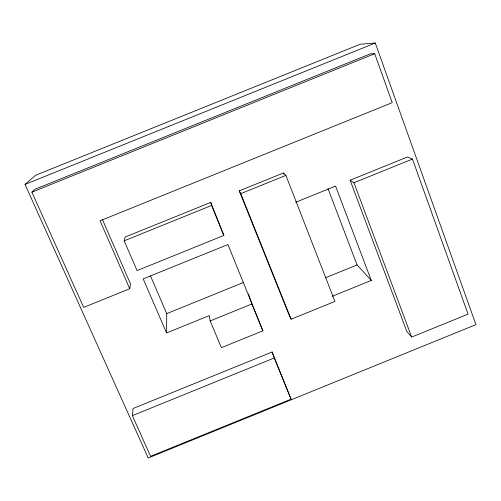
<?xml version="1.0" encoding="UTF-8"?>
<svg xmlns="http://www.w3.org/2000/svg" width="501" height="501" viewBox="0 0 501 501"><rect width="100%" height="100%" fill="white"/><g stroke="black" fill="none" stroke-linecap="round" stroke-linejoin="round"><path stroke-width="0.75" d="M166.576 332.94L143.198 278.875L227.942 244.551L262.887 330.823L221.392 347.669L210.144 320.928L209.299 315.605L166.576 332.94L166.733 313.62L150.532 275.976M132.333 415.655L133.066 408.49L272.106 351.996L291.075 399.178L150.607 456.323L132.333 415.655L274.229 357.99L272.106 351.996M129.728 288.739L100.062 220.791L392.233 102.642L374.698 53.713L370.339 53.845L34.782 189.353L31.876 192.165L83.673 307.395L129.728 288.739L130.536 284.011L102.442 219.563M124.185 240.824L125.118 237.054L210.714 202.417L223.872 235.439L137.074 270.59L124.185 240.824L211.604 205.454L210.714 202.417M25.05 184.431L35.615 175.262L360.138 44.251L375.274 43.023L475.95 324.629L148.208 457.977L25.05 184.431L375.274 43.023M411.665 337.067L468.053 314.133L412.461 159.055L407.426 157.007L350.13 180.21L406.825 331.537L411.665 337.067L353.95 182.752L350.13 180.21M239.253 190.868L283.46 172.983L285.896 175.388L334.937 301.439L291.131 319.225L288.657 313.977L239.253 190.868L240.756 193.655L291.131 319.225M240.756 193.655L285.896 175.388M295.696 202.254L335.576 186.103L371.279 280.428L332.301 296.26M353.95 182.752L412.461 159.055M166.733 313.62L243.736 282.389M210.144 320.928L251.909 303.982L248.465 293.862M325.212 277.867L357.063 264.941L371.279 280.428M31.876 192.165L374.698 53.713M274.229 357.99L291.075 399.178M211.604 205.454L223.872 235.439M251.909 303.982L262.887 330.823M283.46 172.983L284.017 174.423M328.042 188.67L357.063 264.941"/></g></svg>
